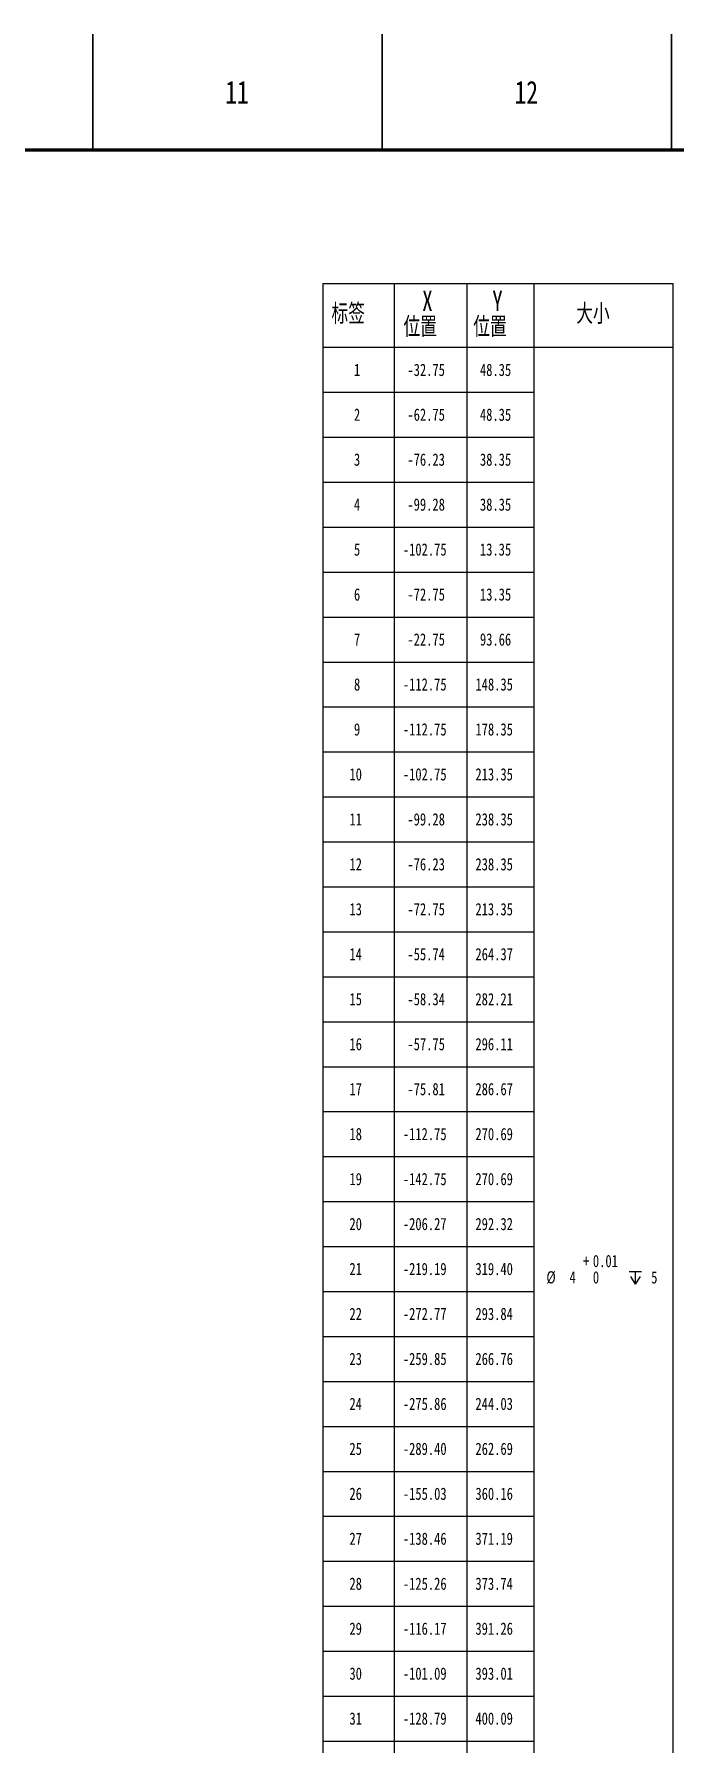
# Model space of a CAD drawing. Header units: millimetres. Extents: x 0 to 841, y 0 to 594.
# Drawn here: x 510.4 to 621.1, y 298.5 to 594 of the extents above; entities that cross this region are included whole.
import ezdxf

# ---------------------------------------------------------------- set-up
doc = ezdxf.new("R2010")
doc.units = ezdxf.units.MM
doc.layers.add('根据设置的颜色创建', color=7, linetype='Continuous', lineweight=25)
doc.styles.add('SLDTEXTSTYLE0', font='TXT', dxfattribs={"width": 0.75})
doc.styles.add('SLDTEXTSTYLE6', font='TXT', dxfattribs={"width": 0.75, "bigfont": 'bigfont'})

# ---------------------------------------------------------------- blocks, each defined once
blk = doc.blocks.new('SW_SYMBOL_HOLE_DEPTH')
at = {"layer": '根据设置的颜色创建', "color": 0}
for p, q in [((0, 875), (800, 875)), ((100, 555), (400, 75)), ((400, 875), (400, 75)), ((700, 555), (400, 75))]:
    blk.add_line(p, q, dxfattribs=at)
blk = doc.blocks.new('SW_TABLEANNOTATION_0')
at = {"layer": '根据设置的颜色创建', "color": 0}
for p, q in [((0, 0), (0, -11.05)), ((0, 0), (12.33, 0)), ((12.33, 0), (12.33, -11.05)), ((12.33, 0), (24.87, 0)), ((24.87, 0), (24.87, -11.05)), ((24.87, 0), (36.47, 0)), ((36.47, 0), (36.47, -11.05)), ((36.47, 0), (60.47, 0)), ((60.47, 0), (60.47, -11.05)), ((0, -11.05), (12.33, -11.05)), ((0, -11.05), (0, -18.82)), ((0, -11.05), (12.33, -11.05)), ((12.33, -11.05), (24.87, -11.05)), ((12.33, -11.05), (12.33, -18.82)), ((12.33, -11.05), (24.87, -11.05)), ((24.87, -11.05), (36.47, -11.05)), ((24.87, -11.05), (24.87, -18.82)), ((24.87, -11.05), (36.47, -11.05)), ((36.47, -11.05), (60.47, -11.05)), ((36.47, -11.05), (36.47, -18.82)), ((36.47, -11.05), (60.47, -11.05)), ((60.47, -11.05), (60.47, -18.82)), ((0, -18.82), (0, -26.6)), ((0, -18.82), (12.33, -18.82)), ((12.33, -18.82), (12.33, -26.6)), ((12.33, -18.82), (24.87, -18.82)), ((24.87, -18.82), (24.87, -26.6)), ((24.87, -18.82), (36.47, -18.82)), ((36.47, -18.82), (36.47, -26.6)), ((60.47, -18.82), (60.47, -26.6)), ((0, -26.6), (0, -34.37)), ((0, -26.6), (12.33, -26.6)), ((12.33, -26.6), (12.33, -34.37)), ((12.33, -26.6), (24.87, -26.6)), ((24.87, -26.6), (24.87, -34.37)), ((24.87, -26.6), (36.47, -26.6)), ((36.47, -26.6), (36.47, -34.37)), ((60.47, -26.6), (60.47, -34.37)), ((0, -34.37), (0, -42.14)), ((0, -34.37), (12.33, -34.37)), ((12.33, -34.37), (12.33, -42.14)), ((12.33, -34.37), (24.87, -34.37)), ((24.87, -34.37), (24.87, -42.14)), ((24.87, -34.37), (36.47, -34.37)), ((36.47, -34.37), (36.47, -42.14)), ((60.47, -34.37), (60.47, -42.14)), ((0, -42.14), (0, -49.91)), ((0, -42.14), (12.33, -42.14)), ((12.33, -42.14), (12.33, -49.91)), ((12.33, -42.14), (24.87, -42.14)), ((24.87, -42.14), (24.87, -49.91)), ((24.87, -42.14), (36.47, -42.14)), ((36.47, -42.14), (36.47, -49.91)), ((60.47, -42.14), (60.47, -49.91)), ((0, -49.91), (0, -57.69)), ((0, -49.91), (12.33, -49.91)), ((12.33, -49.91), (12.33, -57.69)), ((12.33, -49.91), (24.87, -49.91)), ((24.87, -49.91), (24.87, -57.69)), ((24.87, -49.91), (36.47, -49.91)), ((36.47, -49.91), (36.47, -57.69)), ((60.47, -49.91), (60.47, -57.69)), ((0, -57.69), (0, -65.46)), ((0, -57.69), (12.33, -57.69)), ((12.33, -57.69), (12.33, -65.46)), ((12.33, -57.69), (24.87, -57.69)), ((24.87, -57.69), (24.87, -65.46)), ((24.87, -57.69), (36.47, -57.69)), ((36.47, -57.69), (36.47, -65.46)), ((60.47, -57.69), (60.47, -65.46)), ((0, -65.46), (0, -73.23)), ((0, -65.46), (12.33, -65.46)), ((12.33, -65.46), (12.33, -73.23)), ((12.33, -65.46), (24.87, -65.46)), ((24.87, -65.46), (24.87, -73.23)), ((24.87, -65.46), (36.47, -65.46)), ((36.47, -65.46), (36.47, -73.23)), ((60.47, -65.46), (60.47, -73.23)), ((0, -73.23), (0, -81)), ((0, -73.23), (12.33, -73.23)), ((12.33, -73.23), (12.33, -81)), ((12.33, -73.23), (24.87, -73.23)), ((24.87, -73.23), (24.87, -81)), ((24.87, -73.23), (36.47, -73.23)), ((36.47, -73.23), (36.47, -81)), ((60.47, -73.23), (60.47, -81)), ((0, -81), (0, -88.78)), ((0, -81), (12.33, -81)), ((12.33, -81), (12.33, -88.78)), ((12.33, -81), (24.87, -81)), ((24.87, -81), (24.87, -88.78)), ((24.87, -81), (36.47, -81)), ((36.47, -81), (36.47, -88.78)), ((60.47, -81), (60.47, -88.78)), ((0, -88.78), (0, -96.55)), ((0, -88.78), (12.33, -88.78)), ((12.33, -88.78), (12.33, -96.55)), ((12.33, -88.78), (24.87, -88.78)), ((24.87, -88.78), (24.87, -96.55)), ((24.87, -88.78), (36.47, -88.78)), ((36.47, -88.78), (36.47, -96.55)), ((60.47, -88.78), (60.47, -96.55)), ((0, -96.55), (0, -104.32)), ((0, -96.55), (12.33, -96.55)), ((12.33, -96.55), (12.33, -104.32)), ((12.33, -96.55), (24.87, -96.55)), ((24.87, -96.55), (24.87, -104.32)), ((24.87, -96.55), (36.47, -96.55)), ((36.47, -96.55), (36.47, -104.32)), ((60.47, -96.55), (60.47, -104.32)), ((0, -104.32), (0, -112.09)), ((0, -104.32), (12.33, -104.32)), ((12.33, -104.32), (12.33, -112.09)), ((12.33, -104.32), (24.87, -104.32)), ((24.87, -104.32), (24.87, -112.09)), ((24.87, -104.32), (36.47, -104.32)), ((36.47, -104.32), (36.47, -112.09)), ((60.47, -104.32), (60.47, -112.09)), ((0, -112.09), (0, -119.86)), ((0, -112.09), (12.33, -112.09)), ((12.33, -112.09), (12.33, -119.86)), ((12.33, -112.09), (24.87, -112.09)), ((24.87, -112.09), (24.87, -119.86)), ((24.87, -112.09), (36.47, -112.09)), ((36.47, -112.09), (36.47, -119.86)), ((60.47, -112.09), (60.47, -119.86)), ((0, -119.86), (0, -127.64)), ((0, -119.86), (12.33, -119.86)), ((12.33, -119.86), (12.33, -127.64)), ((12.33, -119.86), (24.87, -119.86)), ((24.87, -119.86), (24.87, -127.64)), ((24.87, -119.86), (36.47, -119.86)), ((36.47, -119.86), (36.47, -127.64)), ((60.47, -119.86), (60.47, -127.64)), ((0, -127.64), (0, -135.41)), ((0, -127.64), (12.33, -127.64)), ((12.33, -127.64), (12.33, -135.41)), ((12.33, -127.64), (24.87, -127.64)), ((24.87, -127.64), (24.87, -135.41)), ((24.87, -127.64), (36.47, -127.64)), ((36.47, -127.64), (36.47, -135.41)), ((60.47, -127.64), (60.47, -135.41)), ((0, -135.41), (0, -143.18)), ((0, -135.41), (12.33, -135.41)), ((12.33, -135.41), (12.33, -143.18)), ((12.33, -135.41), (24.87, -135.41)), ((24.87, -135.41), (24.87, -143.18)), ((24.87, -135.41), (36.47, -135.41)), ((36.47, -135.41), (36.47, -143.18)), ((60.47, -135.41), (60.47, -143.18)), ((0, -143.18), (0, -150.95)), ((0, -143.18), (12.33, -143.18)), ((12.33, -143.18), (12.33, -150.95)), ((12.33, -143.18), (24.87, -143.18)), ((24.87, -143.18), (24.87, -150.95)), ((24.87, -143.18), (36.47, -143.18)), ((36.47, -143.18), (36.47, -150.95)), ((60.47, -143.18), (60.47, -150.95)), ((0, -150.95), (0, -158.73)), ((0, -150.95), (12.33, -150.95)), ((12.33, -150.95), (12.33, -158.73)), ((12.33, -150.95), (24.87, -150.95)), ((24.87, -150.95), (24.87, -158.73)), ((24.87, -150.95), (36.47, -150.95)), ((36.47, -150.95), (36.47, -158.73)), ((60.47, -150.95), (60.47, -158.73)), ((0, -158.73), (0, -166.5)), ((0, -158.73), (12.33, -158.73)), ((12.33, -158.73), (12.33, -166.5)), ((12.33, -158.73), (24.87, -158.73)), ((24.87, -158.73), (24.87, -166.5)), ((24.87, -158.73), (36.47, -158.73)), ((36.47, -158.73), (36.47, -166.5)), ((60.47, -158.73), (60.47, -166.5)), ((0, -166.5), (0, -174.27)), ((0, -166.5), (12.33, -166.5)), ((12.33, -166.5), (12.33, -174.27)), ((12.33, -166.5), (24.87, -166.5)), ((24.87, -166.5), (24.87, -174.27)), ((24.87, -166.5), (36.47, -166.5)), ((36.47, -166.5), (36.47, -174.27)), ((60.47, -166.5), (60.47, -174.27)), ((0, -174.27), (0, -182.04)), ((0, -174.27), (12.33, -174.27)), ((12.33, -174.27), (12.33, -182.04)), ((12.33, -174.27), (24.87, -174.27)), ((24.87, -174.27), (24.87, -182.04)), ((24.87, -174.27), (36.47, -174.27)), ((36.47, -174.27), (36.47, -182.04)), ((60.47, -174.27), (60.47, -182.04)), ((0, -182.04), (0, -189.82)), ((0, -182.04), (12.33, -182.04)), ((12.33, -182.04), (12.33, -189.82)), ((12.33, -182.04), (24.87, -182.04)), ((24.87, -182.04), (24.87, -189.82)), ((24.87, -182.04), (36.47, -182.04)), ((36.47, -182.04), (36.47, -189.82)), ((60.47, -182.04), (60.47, -189.82)), ((0, -189.82), (0, -197.59)), ((0, -189.82), (12.33, -189.82)), ((12.33, -189.82), (12.33, -197.59)), ((12.33, -189.82), (24.87, -189.82)), ((24.87, -189.82), (24.87, -197.59)), ((24.87, -189.82), (36.47, -189.82)), ((36.47, -189.82), (36.47, -197.59)), ((60.47, -189.82), (60.47, -197.59)), ((0, -197.59), (0, -205.36)), ((0, -197.59), (12.33, -197.59)), ((12.33, -197.59), (12.33, -205.36)), ((12.33, -197.59), (24.87, -197.59)), ((24.87, -197.59), (24.87, -205.36)), ((24.87, -197.59), (36.47, -197.59)), ((36.47, -197.59), (36.47, -205.36)), ((60.47, -197.59), (60.47, -205.36)), ((0, -205.36), (0, -213.13)), ((0, -205.36), (12.33, -205.36)), ((12.33, -205.36), (12.33, -213.13)), ((12.33, -205.36), (24.87, -205.36)), ((24.87, -205.36), (24.87, -213.13)), ((24.87, -205.36), (36.47, -205.36)), ((36.47, -205.36), (36.47, -213.13)), ((60.47, -205.36), (60.47, -213.13)), ((0, -213.13), (0, -220.91)), ((0, -213.13), (12.33, -213.13)), ((12.33, -213.13), (12.33, -220.91)), ((12.33, -213.13), (24.87, -213.13)), ((24.87, -213.13), (24.87, -220.91)), ((24.87, -213.13), (36.47, -213.13)), ((36.47, -213.13), (36.47, -220.91)), ((60.47, -213.13), (60.47, -220.91)), ((0, -220.91), (0, -228.68)), ((0, -220.91), (12.33, -220.91)), ((12.33, -220.91), (12.33, -228.68)), ((12.33, -220.91), (24.87, -220.91)), ((24.87, -220.91), (24.87, -228.68)), ((24.87, -220.91), (36.47, -220.91)), ((36.47, -220.91), (36.47, -228.68)), ((60.47, -220.91), (60.47, -228.68)), ((0, -228.68), (0, -236.45)), ((0, -228.68), (12.33, -228.68)), ((12.33, -228.68), (12.33, -236.45)), ((12.33, -228.68), (24.87, -228.68)), ((24.87, -228.68), (24.87, -236.45)), ((24.87, -228.68), (36.47, -228.68)), ((36.47, -228.68), (36.47, -236.45)), ((60.47, -228.68), (60.47, -236.45)), ((0, -236.45), (0, -244.22)), ((0, -236.45), (12.33, -236.45)), ((12.33, -236.45), (12.33, -244.22)), ((12.33, -236.45), (24.87, -236.45)), ((24.87, -236.45), (24.87, -244.22)), ((24.87, -236.45), (36.47, -236.45)), ((36.47, -236.45), (36.47, -244.22)), ((60.47, -236.45), (60.47, -244.22)), ((0, -244.22), (0, -252)), ((0, -244.22), (12.33, -244.22)), ((12.33, -244.22), (12.33, -252)), ((12.33, -244.22), (24.87, -244.22)), ((24.87, -244.22), (24.87, -252)), ((24.87, -244.22), (36.47, -244.22)), ((36.47, -244.22), (36.47, -252)), ((60.47, -244.22), (60.47, -252)), ((0, -252), (0, -259.77)), ((0, -252), (12.33, -252)), ((12.33, -252), (12.33, -259.77)), ((12.33, -252), (24.87, -252)), ((24.87, -252), (24.87, -259.77)), ((24.87, -252), (36.47, -252)), ((36.47, -252), (36.47, -259.77)), ((60.47, -252), (60.47, -259.77))]:
    blk.add_line(p, q, dxfattribs=at)
at = {"layer": '根据设置的颜色创建', "color": 0, "xscale": 0.0027037109375, "yscale": 0.0027037109375, "zscale": 0.0027037109375}
blk.add_blockref('SW_SYMBOL_HOLE_DEPTH', (52.92, -173.2), dxfattribs=at)
at = {"layer": '根据设置的颜色创建', "color": 0, "attachment_point": 1}
for s, insert, char_height, style in [('X', (17.18, -1.26), 3.5, 'SLDTEXTSTYLE0'), ('Y', (29.29, -1.26), 3.5, 'SLDTEXTSTYLE0'), ('标签', (1.5, -3.52), 3.5, 'SLDTEXTSTYLE6'), ('位置', (13.94, -5.78), 3.5, 'SLDTEXTSTYLE6'), ('位置', (26, -5.78), 3.5, 'SLDTEXTSTYLE6'), ('大小', (43.8, -3.52), 3.5, 'SLDTEXTSTYLE6'), ('1', (5.38, -13.9), 2.12, 'SLDTEXTSTYLE0'), ('-32.75', (14.62, -13.9), 2.117, 'SLDTEXTSTYLE0'), ('48.35', (27.15, -13.9), 2.117, 'SLDTEXTSTYLE0'), ('2', (5.38, -21.64), 2.12, 'SLDTEXTSTYLE0'), ('-62.75', (14.62, -21.64), 2.117, 'SLDTEXTSTYLE0'), ('48.35', (27.15, -21.64), 2.117, 'SLDTEXTSTYLE0'), ('3', (5.38, -29.41), 2.12, 'SLDTEXTSTYLE0'), ('-76.23', (14.62, -29.41), 2.117, 'SLDTEXTSTYLE0'), ('38.35', (27.15, -29.41), 2.117, 'SLDTEXTSTYLE0'), ('4', (5.38, -37.18), 2.12, 'SLDTEXTSTYLE0'), ('-99.28', (14.62, -37.18), 2.117, 'SLDTEXTSTYLE0'), ('38.35', (27.15, -37.18), 2.117, 'SLDTEXTSTYLE0'), ('5', (5.38, -44.95), 2.12, 'SLDTEXTSTYLE0'), ('-102.75', (13.83, -44.95), 2.117, 'SLDTEXTSTYLE0'), ('13.35', (27.15, -44.95), 2.117, 'SLDTEXTSTYLE0'), ('6', (5.38, -52.72), 2.12, 'SLDTEXTSTYLE0'), ('-72.75', (14.62, -52.72), 2.117, 'SLDTEXTSTYLE0'), ('13.35', (27.15, -52.72), 2.117, 'SLDTEXTSTYLE0'), ('7', (5.38, -60.5), 2.12, 'SLDTEXTSTYLE0'), ('-22.75', (14.62, -60.5), 2.117, 'SLDTEXTSTYLE0'), ('93.66', (27.15, -60.5), 2.117, 'SLDTEXTSTYLE0'), ('8', (5.38, -68.27), 2.12, 'SLDTEXTSTYLE0'), ('-112.75', (13.83, -68.27), 2.117, 'SLDTEXTSTYLE0'), ('148.35', (26.37, -68.27), 2.117, 'SLDTEXTSTYLE0'), ('9', (5.38, -76.04), 2.12, 'SLDTEXTSTYLE0'), ('-112.75', (13.83, -76.04), 2.117, 'SLDTEXTSTYLE0'), ('178.35', (26.37, -76.04), 2.117, 'SLDTEXTSTYLE0'), ('10', (4.6, -83.81), 2.117, 'SLDTEXTSTYLE0'), ('-102.75', (13.83, -83.81), 2.117, 'SLDTEXTSTYLE0'), ('213.35', (26.37, -83.81), 2.117, 'SLDTEXTSTYLE0'), ('-99.28', (14.62, -91.59), 2.117, 'SLDTEXTSTYLE0'), ('238.35', (26.37, -91.59), 2.117, 'SLDTEXTSTYLE0'), ('11', (4.6, -91.59), 2.117, 'SLDTEXTSTYLE0'), ('12', (4.6, -99.36), 2.117, 'SLDTEXTSTYLE0'), ('-76.23', (14.62, -99.36), 2.117, 'SLDTEXTSTYLE0'), ('238.35', (26.37, -99.36), 2.117, 'SLDTEXTSTYLE0'), ('13', (4.6, -107.13), 2.117, 'SLDTEXTSTYLE0'), ('-72.75', (14.62, -107.13), 2.117, 'SLDTEXTSTYLE0'), ('213.35', (26.37, -107.13), 2.117, 'SLDTEXTSTYLE0'), ('14', (4.6, -114.9), 2.117, 'SLDTEXTSTYLE0'), ('-55.74', (14.62, -114.9), 2.117, 'SLDTEXTSTYLE0'), ('264.37', (26.37, -114.9), 2.117, 'SLDTEXTSTYLE0'), ('15', (4.6, -122.68), 2.117, 'SLDTEXTSTYLE0'), ('-58.34', (14.62, -122.68), 2.117, 'SLDTEXTSTYLE0'), ('282.21', (26.37, -122.68), 2.117, 'SLDTEXTSTYLE0'), ('16', (4.6, -130.45), 2.117, 'SLDTEXTSTYLE0'), ('-57.75', (14.62, -130.45), 2.117, 'SLDTEXTSTYLE0'), ('296.11', (26.37, -130.45), 2.117, 'SLDTEXTSTYLE0'), ('17', (4.6, -138.22), 2.117, 'SLDTEXTSTYLE0'), ('-75.81', (14.62, -138.22), 2.117, 'SLDTEXTSTYLE0'), ('286.67', (26.37, -138.22), 2.117, 'SLDTEXTSTYLE0'), ('18', (4.6, -145.99), 2.117, 'SLDTEXTSTYLE0'), ('-112.75', (13.83, -145.99), 2.117, 'SLDTEXTSTYLE0'), ('270.69', (26.37, -145.99), 2.117, 'SLDTEXTSTYLE0'), ('19', (4.6, -153.77), 2.117, 'SLDTEXTSTYLE0'), ('-142.75', (13.83, -153.77), 2.117, 'SLDTEXTSTYLE0'), ('270.69', (26.37, -153.77), 2.117, 'SLDTEXTSTYLE0'), ('20', (4.6, -161.54), 2.117, 'SLDTEXTSTYLE0'), ('-206.27', (13.83, -161.54), 2.117, 'SLDTEXTSTYLE0'), ('292.32', (26.37, -161.54), 2.117, 'SLDTEXTSTYLE0'), ('+', (44.96, -167.94), 2.12, 'SLDTEXTSTYLE0'), ('0.01', (46.67, -167.94), 2.117, 'SLDTEXTSTYLE0'), ('21', (4.6, -169.31), 2.117, 'SLDTEXTSTYLE0'), ('-219.19', (13.83, -169.31), 2.117, 'SLDTEXTSTYLE0'), ('319.40', (26.37, -169.31), 2.117, 'SLDTEXTSTYLE0'), ('%%c', (38.64, -170.76), 2.117, 'SLDTEXTSTYLE0'), ('4', (42.63, -170.76), 2.12, 'SLDTEXTSTYLE0'), ('0', (46.67, -170.76), 2.12, 'SLDTEXTSTYLE0'), ('5', (56.74, -170.76), 2.12, 'SLDTEXTSTYLE0'), ('22', (4.6, -177.08), 2.117, 'SLDTEXTSTYLE0'), ('-272.77', (13.83, -177.08), 2.117, 'SLDTEXTSTYLE0'), ('293.84', (26.37, -177.08), 2.117, 'SLDTEXTSTYLE0'), ('23', (4.6, -184.86), 2.117, 'SLDTEXTSTYLE0'), ('-259.85', (13.83, -184.86), 2.117, 'SLDTEXTSTYLE0'), ('266.76', (26.37, -184.86), 2.117, 'SLDTEXTSTYLE0'), ('24', (4.6, -192.63), 2.117, 'SLDTEXTSTYLE0'), ('-275.86', (13.83, -192.63), 2.117, 'SLDTEXTSTYLE0'), ('244.03', (26.37, -192.63), 2.117, 'SLDTEXTSTYLE0'), ('25', (4.6, -200.4), 2.117, 'SLDTEXTSTYLE0'), ('-289.40', (13.83, -200.4), 2.117, 'SLDTEXTSTYLE0'), ('262.69', (26.37, -200.4), 2.117, 'SLDTEXTSTYLE0'), ('26', (4.6, -208.17), 2.117, 'SLDTEXTSTYLE0'), ('-155.03', (13.83, -208.17), 2.117, 'SLDTEXTSTYLE0'), ('360.16', (26.37, -208.17), 2.117, 'SLDTEXTSTYLE0'), ('27', (4.6, -215.94), 2.117, 'SLDTEXTSTYLE0'), ('-138.46', (13.83, -215.94), 2.117, 'SLDTEXTSTYLE0'), ('371.19', (26.37, -215.94), 2.117, 'SLDTEXTSTYLE0'), ('28', (4.6, -223.72), 2.117, 'SLDTEXTSTYLE0'), ('-125.26', (13.83, -223.72), 2.117, 'SLDTEXTSTYLE0'), ('373.74', (26.37, -223.72), 2.117, 'SLDTEXTSTYLE0'), ('29', (4.6, -231.49), 2.117, 'SLDTEXTSTYLE0'), ('-116.17', (13.83, -231.49), 2.117, 'SLDTEXTSTYLE0'), ('391.26', (26.37, -231.49), 2.117, 'SLDTEXTSTYLE0'), ('30', (4.6, -239.26), 2.117, 'SLDTEXTSTYLE0'), ('-101.09', (13.83, -239.26), 2.117, 'SLDTEXTSTYLE0'), ('393.01', (26.37, -239.26), 2.117, 'SLDTEXTSTYLE0'), ('31', (4.6, -247.03), 2.117, 'SLDTEXTSTYLE0'), ('-128.79', (13.83, -247.03), 2.117, 'SLDTEXTSTYLE0'), ('400.09', (26.37, -247.03), 2.117, 'SLDTEXTSTYLE0')]:
    blk.add_mtext(s, dxfattribs=dict(at, insert=insert, char_height=char_height, style=style))

msp = doc.modelspace()

# ---------------------------------------------------------------- linework, layer by layer
at = {"color": 7, "linetype": 'Continuous', "lineweight": 35}
for p, q in [((520.5, 574), (520.5, 594)), ((570.5, 574), (570.5, 594)), ((620.5, 574), (620.5, 594))]:
    msp.add_line(p, q, dxfattribs=at)
at = {"color": 7, "linetype": 'Continuous', "lineweight": 70}
msp.add_line((20, 574), (821, 574), dxfattribs=at)

# ---------------------------------------------------------------- block references
at = {"layer": '根据设置的颜色创建'}
msp.add_blockref('SW_TABLEANNOTATION_0', (560.25562205, 550.93308193), dxfattribs=at)

# ---------------------------------------------------------------- texts
at = {"color": 7, "linetype": 'Continuous', "lineweight": 0, "char_height": 3.96875, "attachment_point": 2, "style": 'SLDTEXTSTYLE0'}
for s, insert in [('11', (545.42007389, 585.93716153)), ('12', (595.42007389, 585.93716153))]:
    msp.add_mtext(s, dxfattribs=dict(at, insert=insert))

doc.saveas('drawing.dxf')
